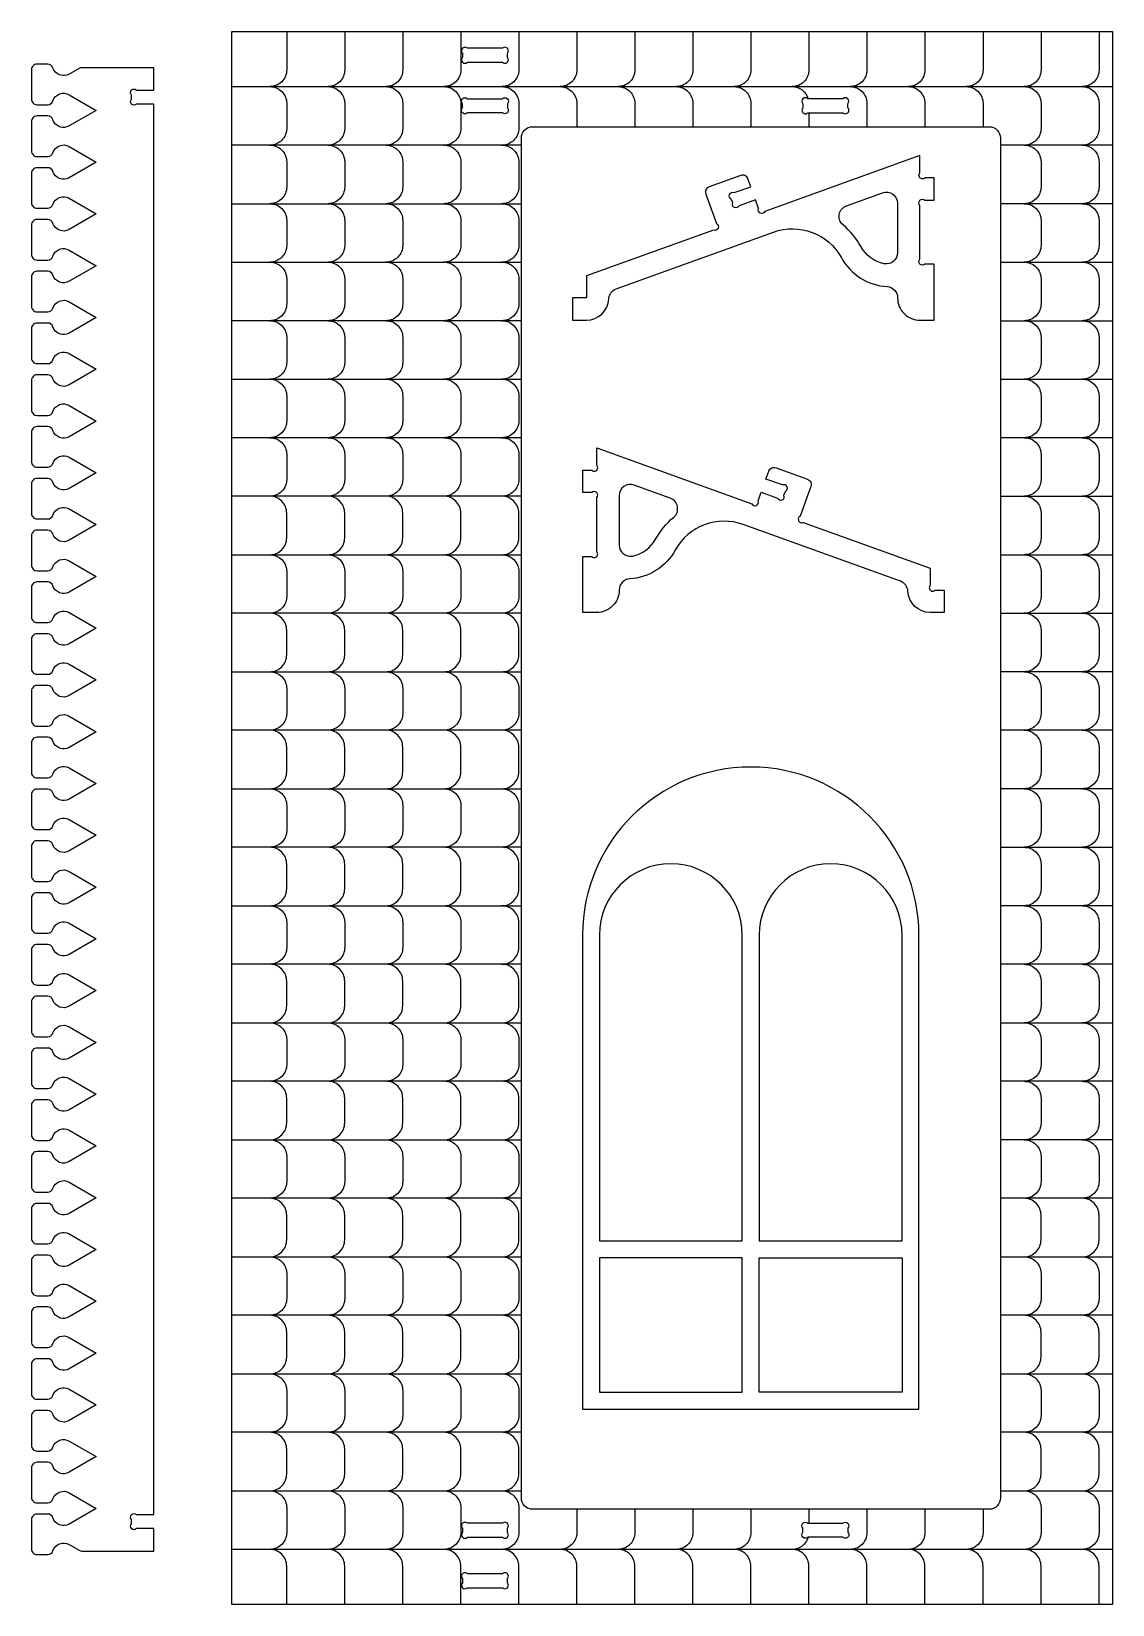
# Model space of a CAD drawing. Extents: x 3744.1 to 3839, y 1424.1 to 1485.3.
# Drawn here: x 3792.01 to 3811.29, y 1457.2 to 1485.26 of the extents above; entities that cross this region are included whole.
import ezdxf

# ---------------------------------------------------------------- set-up
doc = ezdxf.new("R2010")
doc.units = 0
doc.header["$MEASUREMENT"] = 0
doc.layers.add('LAYER1', color=18, linetype='CONTINUOUS')

msp = doc.modelspace()

# ---------------------------------------------------------------- linework, layer by layer
at = {"layer": 'LAYER1'}
for points in [[(3811.294, 1457.202), (3795.587, 1457.202), (3795.587, 1485.262), (3811.294, 1485.262)], [(3802.141, 1460.989), (3804.691, 1460.989), (3804.691, 1463.389), (3802.141, 1463.389)], [(3804.991, 1460.989), (3804.991, 1463.389), (3807.541, 1463.389), (3807.541, 1460.989)]]:
    msp.add_lwpolyline(points, close=True, dxfattribs=at)
for points in [[(3796.564, 1485.262), (3796.564, 1484.578, -0.414214), (3796.264, 1484.278)], [(3797.599, 1485.262), (3797.599, 1484.578, -0.414214), (3797.299, 1484.278)], [(3798.634, 1485.262), (3798.634, 1484.578, -0.414214), (3798.334, 1484.278)], [(3799.669, 1485.262), (3799.669, 1484.578, -0.414214), (3799.369, 1484.278)], [(3800.704, 1485.262), (3800.704, 1484.578, -0.414214), (3800.404, 1484.278)], [(3801.739, 1485.262), (3801.739, 1484.578, -0.414214), (3801.439, 1484.278)], [(3802.774, 1485.262), (3802.774, 1484.578, -0.414214), (3802.474, 1484.278)], [(3803.809, 1485.262), (3803.809, 1484.578, -0.414214), (3803.509, 1484.278)], [(3804.844, 1485.262), (3804.844, 1484.578, -0.414214), (3804.544, 1484.278)], [(3805.879, 1485.262), (3805.879, 1484.578, -0.414214), (3805.579, 1484.278)], [(3806.914, 1485.262), (3806.914, 1484.578, -0.414214), (3806.614, 1484.278)], [(3807.949, 1485.262), (3807.949, 1484.578, -0.414214), (3807.649, 1484.278)], [(3808.984, 1485.262), (3808.984, 1484.578, -0.414214), (3808.684, 1484.278)], [(3810.019, 1485.262), (3810.019, 1484.578, -0.414214), (3809.719, 1484.278)], [(3811.054, 1485.262), (3811.054, 1484.578, -0.414214), (3810.754, 1484.278)], [(3796.264, 1484.278, -0.414214), (3796.564, 1483.978), (3796.564, 1483.534, -0.414214), (3796.264, 1483.234)], [(3797.299, 1484.278, -0.414214), (3797.599, 1483.978), (3797.599, 1483.534, -0.414214), (3797.299, 1483.234)], [(3798.334, 1484.278, -0.414214), (3798.634, 1483.978), (3798.634, 1483.534, -0.414214), (3798.334, 1483.234)], [(3799.369, 1484.278, -0.414214), (3799.669, 1483.978), (3799.669, 1483.534, -0.414214), (3799.369, 1483.234)], [(3800.404, 1484.278, -0.414214), (3800.704, 1483.978), (3800.704, 1483.534, -0.414214), (3800.404, 1483.234)], [(3801.439, 1484.278, -0.414214), (3801.739, 1483.978), (3801.739, 1483.562)], [(3802.474, 1484.278, -0.414214), (3802.774, 1483.978), (3802.774, 1483.562)], [(3803.509, 1484.278, -0.414214), (3803.809, 1483.978), (3803.809, 1483.562)], [(3804.544, 1484.278, -0.414214), (3804.844, 1483.978), (3804.844, 1483.562)], [(3805.579, 1484.278, -0.332931), (3805.867, 1484.062)], [(3806.614, 1484.278, -0.414214), (3806.914, 1483.978), (3806.914, 1483.562)], [(3807.649, 1484.278, -0.414214), (3807.949, 1483.978), (3807.949, 1483.562)], [(3808.684, 1484.278, -0.414214), (3808.984, 1483.978), (3808.984, 1483.562)], [(3809.719, 1484.278, -0.414214), (3810.019, 1483.978), (3810.019, 1483.534, -0.414214), (3809.719, 1483.234)], [(3810.754, 1484.278, -0.414214), (3811.054, 1483.978), (3811.054, 1483.534, -0.414214), (3810.754, 1483.234)], [(3796.264, 1483.234, -0.414214), (3796.564, 1482.934), (3796.564, 1482.49, -0.414214), (3796.264, 1482.19)], [(3797.299, 1483.234, -0.414214), (3797.599, 1482.934), (3797.599, 1482.49, -0.414214), (3797.299, 1482.19)], [(3798.334, 1483.234, -0.414214), (3798.634, 1482.934), (3798.634, 1482.49, -0.414214), (3798.334, 1482.19)], [(3799.369, 1483.234, -0.414214), (3799.669, 1482.934), (3799.669, 1482.49, -0.414214), (3799.369, 1482.19)], [(3800.404, 1483.234, -0.414214), (3800.704, 1482.934), (3800.704, 1482.49, -0.414214), (3800.404, 1482.19)], [(3809.719, 1483.234, -0.414214), (3810.019, 1482.934), (3810.019, 1482.49, -0.414214), (3809.719, 1482.19)], [(3810.754, 1483.234, -0.414214), (3811.054, 1482.934), (3811.054, 1482.49, -0.414214), (3810.754, 1482.19)], [(3796.264, 1482.19, -0.414214), (3796.564, 1481.89), (3796.564, 1481.447, -0.414214), (3796.264, 1481.147)], [(3797.299, 1482.19, -0.414214), (3797.599, 1481.89), (3797.599, 1481.447, -0.414214), (3797.299, 1481.147)], [(3798.334, 1482.19, -0.414214), (3798.634, 1481.89), (3798.634, 1481.447, -0.414214), (3798.334, 1481.147)], [(3799.369, 1482.19, -0.414214), (3799.669, 1481.89), (3799.669, 1481.447, -0.414214), (3799.369, 1481.147)], [(3800.404, 1482.19, -0.414214), (3800.704, 1481.89), (3800.704, 1481.447, -0.414214), (3800.404, 1481.147)], [(3809.719, 1482.19, -0.414214), (3810.019, 1481.89), (3810.019, 1481.447, -0.414214), (3809.719, 1481.147)], [(3810.754, 1482.19, -0.414214), (3811.054, 1481.89), (3811.054, 1481.447, -0.414214), (3810.754, 1481.147)], [(3796.264, 1481.147, -0.414214), (3796.564, 1480.847), (3796.564, 1480.403, -0.414214), (3796.264, 1480.103)], [(3797.299, 1481.147, -0.414214), (3797.599, 1480.847), (3797.599, 1480.403, -0.414214), (3797.299, 1480.103)], [(3798.334, 1481.147, -0.414214), (3798.634, 1480.847), (3798.634, 1480.403, -0.414214), (3798.334, 1480.103)], [(3799.369, 1481.147, -0.414214), (3799.669, 1480.847), (3799.669, 1480.403, -0.414214), (3799.369, 1480.103)], [(3800.404, 1481.147, -0.414214), (3800.704, 1480.847), (3800.704, 1480.403, -0.414214), (3800.404, 1480.103)], [(3809.719, 1481.147, -0.414214), (3810.019, 1480.847), (3810.019, 1480.403, -0.414214), (3809.719, 1480.103)], [(3810.754, 1481.147, -0.414214), (3811.054, 1480.847), (3811.054, 1480.403, -0.414214), (3810.754, 1480.103)], [(3796.264, 1480.103, -0.414214), (3796.564, 1479.803), (3796.564, 1479.359, -0.414214), (3796.264, 1479.059)], [(3797.299, 1480.103, -0.414214), (3797.599, 1479.803), (3797.599, 1479.359, -0.414214), (3797.299, 1479.059)], [(3798.334, 1480.103, -0.414214), (3798.634, 1479.803), (3798.634, 1479.359, -0.414214), (3798.334, 1479.059)], [(3799.369, 1480.103, -0.414214), (3799.669, 1479.803), (3799.669, 1479.359, -0.414214), (3799.369, 1479.059)], [(3800.404, 1480.103, -0.414214), (3800.704, 1479.803), (3800.704, 1479.359, -0.414214), (3800.404, 1479.059)], [(3809.719, 1480.103, -0.414214), (3810.019, 1479.803), (3810.019, 1479.359, -0.414214), (3809.719, 1479.059)], [(3810.754, 1480.103, -0.414214), (3811.054, 1479.803), (3811.054, 1479.359, -0.414214), (3810.754, 1479.059)], [(3796.264, 1479.059, -0.414214), (3796.564, 1478.759), (3796.564, 1478.316, -0.414214), (3796.264, 1478.016)], [(3797.299, 1479.059, -0.414214), (3797.599, 1478.759), (3797.599, 1478.316, -0.414214), (3797.299, 1478.016)], [(3798.334, 1479.059, -0.414214), (3798.634, 1478.759), (3798.634, 1478.316, -0.414214), (3798.334, 1478.016)], [(3799.369, 1479.059, -0.414214), (3799.669, 1478.759), (3799.669, 1478.316, -0.414214), (3799.369, 1478.016)], [(3800.404, 1479.059, -0.414214), (3800.704, 1478.759), (3800.704, 1478.316, -0.414214), (3800.404, 1478.016)], [(3809.719, 1479.059, -0.414214), (3810.019, 1478.759), (3810.019, 1478.316, -0.414214), (3809.719, 1478.016)], [(3810.754, 1479.059, -0.414214), (3811.054, 1478.759), (3811.054, 1478.316, -0.414214), (3810.754, 1478.016)], [(3796.264, 1478.016, -0.414214), (3796.564, 1477.716), (3796.564, 1477.272, -0.414214), (3796.264, 1476.972)], [(3797.299, 1478.016, -0.414214), (3797.599, 1477.716), (3797.599, 1477.272, -0.414214), (3797.299, 1476.972)], [(3798.334, 1478.016, -0.414214), (3798.634, 1477.716), (3798.634, 1477.272, -0.414214), (3798.334, 1476.972)], [(3799.369, 1478.016, -0.414214), (3799.669, 1477.716), (3799.669, 1477.272, -0.414214), (3799.369, 1476.972)], [(3800.404, 1478.016, -0.414214), (3800.704, 1477.716), (3800.704, 1477.272, -0.414214), (3800.404, 1476.972)], [(3809.719, 1478.016, -0.414214), (3810.019, 1477.716), (3810.019, 1477.272, -0.414214), (3809.719, 1476.972)], [(3810.754, 1478.016, -0.414214), (3811.054, 1477.716), (3811.054, 1477.272, -0.414214), (3810.754, 1476.972)], [(3796.264, 1475.928, 0.414214), (3796.564, 1476.228), (3796.564, 1476.672, 0.414214), (3796.264, 1476.972)], [(3797.299, 1475.928, 0.414214), (3797.599, 1476.228), (3797.599, 1476.672, 0.414214), (3797.299, 1476.972)], [(3798.334, 1475.928, 0.414214), (3798.634, 1476.228), (3798.634, 1476.672, 0.414214), (3798.334, 1476.972)], [(3799.369, 1475.928, 0.414214), (3799.669, 1476.228), (3799.669, 1476.672, 0.414214), (3799.369, 1476.972)], [(3800.404, 1475.928, 0.414214), (3800.704, 1476.228), (3800.704, 1476.672, 0.414214), (3800.404, 1476.972)], [(3809.719, 1476.972, -0.414214), (3810.019, 1476.672), (3810.019, 1476.228, -0.414214), (3809.719, 1475.928)], [(3810.754, 1476.972, -0.414214), (3811.054, 1476.672), (3811.054, 1476.228, -0.414214), (3810.754, 1475.928)], [(3796.264, 1475.928, -0.414214), (3796.564, 1475.628), (3796.564, 1475.185, -0.414214), (3796.264, 1474.885)], [(3797.299, 1475.928, -0.414214), (3797.599, 1475.628), (3797.599, 1475.185, -0.414214), (3797.299, 1474.885)], [(3798.334, 1475.928, -0.414214), (3798.634, 1475.628), (3798.634, 1475.185, -0.414214), (3798.334, 1474.885)], [(3799.369, 1475.928, -0.414214), (3799.669, 1475.628), (3799.669, 1475.185, -0.414214), (3799.369, 1474.885)], [(3800.404, 1475.928, -0.414214), (3800.704, 1475.628), (3800.704, 1475.185, -0.414214), (3800.404, 1474.885)], [(3809.719, 1475.928, -0.414214), (3810.019, 1475.628), (3810.019, 1475.185, -0.414214), (3809.719, 1474.885)], [(3810.754, 1475.928, -0.414214), (3811.054, 1475.628), (3811.054, 1475.185, -0.414214), (3810.754, 1474.885)], [(3796.264, 1473.841, 0.414214), (3796.564, 1474.141), (3796.564, 1474.585, 0.414214), (3796.264, 1474.885)], [(3797.299, 1473.841, 0.414214), (3797.599, 1474.141), (3797.599, 1474.585, 0.414214), (3797.299, 1474.885)], [(3798.334, 1473.841, 0.414214), (3798.634, 1474.141), (3798.634, 1474.585, 0.414214), (3798.334, 1474.885)], [(3799.369, 1473.841, 0.414214), (3799.669, 1474.141), (3799.669, 1474.585, 0.414214), (3799.369, 1474.885)], [(3800.404, 1473.841, 0.414214), (3800.704, 1474.141), (3800.704, 1474.585, 0.414214), (3800.404, 1474.885)], [(3809.719, 1474.885, -0.414214), (3810.019, 1474.585), (3810.019, 1474.141, -0.414214), (3809.719, 1473.841)], [(3810.754, 1474.885, -0.414214), (3811.054, 1474.585), (3811.054, 1474.141, -0.414214), (3810.754, 1473.841)], [(3796.264, 1473.841, -0.414214), (3796.564, 1473.541), (3796.564, 1473.098, -0.414214), (3796.264, 1472.798)], [(3797.299, 1473.841, -0.414214), (3797.599, 1473.541), (3797.599, 1473.098, -0.414214), (3797.299, 1472.798)], [(3798.334, 1473.841, -0.414214), (3798.634, 1473.541), (3798.634, 1473.098, -0.414214), (3798.334, 1472.798)], [(3799.369, 1473.841, -0.414214), (3799.669, 1473.541), (3799.669, 1473.098, -0.414214), (3799.369, 1472.798)], [(3800.404, 1473.841, -0.414214), (3800.704, 1473.541), (3800.704, 1473.098, -0.414214), (3800.404, 1472.798)], [(3809.719, 1473.841, -0.414214), (3810.019, 1473.541), (3810.019, 1473.098, -0.414214), (3809.719, 1472.798)], [(3810.754, 1473.841, -0.414214), (3811.054, 1473.541), (3811.054, 1473.098, -0.414214), (3810.754, 1472.798)], [(3796.264, 1471.754, 0.414214), (3796.564, 1472.054), (3796.564, 1472.498, 0.414214), (3796.264, 1472.798)], [(3797.299, 1471.754, 0.414214), (3797.599, 1472.054), (3797.599, 1472.498, 0.414214), (3797.299, 1472.798)], [(3798.334, 1471.754, 0.414214), (3798.634, 1472.054), (3798.634, 1472.498, 0.414214), (3798.334, 1472.798)], [(3799.369, 1471.754, 0.414214), (3799.669, 1472.054), (3799.669, 1472.498, 0.414214), (3799.369, 1472.798)], [(3800.404, 1471.754, 0.414214), (3800.704, 1472.054), (3800.704, 1472.498, 0.414214), (3800.404, 1472.798)], [(3809.719, 1472.798, -0.414214), (3810.019, 1472.498), (3810.019, 1472.054, -0.414214), (3809.719, 1471.754)], [(3810.754, 1472.798, -0.414214), (3811.054, 1472.498), (3811.054, 1472.054, -0.414214), (3810.754, 1471.754)], [(3796.264, 1471.754, -0.414214), (3796.564, 1471.454), (3796.564, 1471.01, -0.414214), (3796.264, 1470.71)], [(3797.299, 1471.754, -0.414214), (3797.599, 1471.454), (3797.599, 1471.01, -0.414214), (3797.299, 1470.71)], [(3798.334, 1471.754, -0.414214), (3798.634, 1471.454), (3798.634, 1471.01, -0.414214), (3798.334, 1470.71)], [(3799.369, 1471.754, -0.414214), (3799.669, 1471.454), (3799.669, 1471.01, -0.414214), (3799.369, 1470.71)], [(3800.404, 1471.754, -0.414214), (3800.704, 1471.454), (3800.704, 1471.01, -0.414214), (3800.404, 1470.71)], [(3809.719, 1471.754, -0.414214), (3810.019, 1471.454), (3810.019, 1471.01, -0.414214), (3809.719, 1470.71)], [(3810.754, 1471.754, -0.414214), (3811.054, 1471.454), (3811.054, 1471.01, -0.414214), (3810.754, 1470.71)], [(3796.264, 1469.667, 0.414214), (3796.564, 1469.967), (3796.564, 1470.41, 0.414214), (3796.264, 1470.71)], [(3797.299, 1469.667, 0.414214), (3797.599, 1469.967), (3797.599, 1470.41, 0.414214), (3797.299, 1470.71)], [(3798.334, 1469.667, 0.414214), (3798.634, 1469.967), (3798.634, 1470.41, 0.414214), (3798.334, 1470.71)], [(3799.369, 1469.667, 0.414214), (3799.669, 1469.967), (3799.669, 1470.41, 0.414214), (3799.369, 1470.71)], [(3800.404, 1469.667, 0.414214), (3800.704, 1469.967), (3800.704, 1470.41, 0.414214), (3800.404, 1470.71)], [(3809.719, 1470.71, -0.414214), (3810.019, 1470.41), (3810.019, 1469.967, -0.414214), (3809.719, 1469.667)], [(3810.754, 1470.71, -0.414214), (3811.054, 1470.41), (3811.054, 1469.967, -0.414214), (3810.754, 1469.667)], [(3796.264, 1469.667, -0.414214), (3796.564, 1469.367), (3796.564, 1468.923, -0.414214), (3796.264, 1468.623)], [(3797.299, 1469.667, -0.414214), (3797.599, 1469.367), (3797.599, 1468.923, -0.414214), (3797.299, 1468.623)], [(3798.334, 1469.667, -0.414214), (3798.634, 1469.367), (3798.634, 1468.923, -0.414214), (3798.334, 1468.623)], [(3799.369, 1469.667, -0.414214), (3799.669, 1469.367), (3799.669, 1468.923, -0.414214), (3799.369, 1468.623)], [(3800.404, 1468.623, 0.414214), (3800.704, 1468.923), (3800.704, 1469.367, 0.414214), (3800.404, 1469.667)], [(3809.719, 1469.667, -0.414214), (3810.019, 1469.367), (3810.019, 1468.923, -0.414214), (3809.719, 1468.623)], [(3810.754, 1469.667, -0.414214), (3811.054, 1469.367), (3811.054, 1468.923, -0.414214), (3810.754, 1468.623)], [(3796.264, 1467.579, 0.414214), (3796.564, 1467.879), (3796.564, 1468.323, 0.414214), (3796.264, 1468.623)], [(3797.299, 1467.579, 0.414214), (3797.599, 1467.879), (3797.599, 1468.323, 0.414214), (3797.299, 1468.623)], [(3798.334, 1467.579, 0.414214), (3798.634, 1467.879), (3798.634, 1468.323, 0.414214), (3798.334, 1468.623)], [(3799.369, 1467.579, 0.414214), (3799.669, 1467.879), (3799.669, 1468.323, 0.414214), (3799.369, 1468.623)], [(3800.404, 1467.579, 0.414214), (3800.704, 1467.879), (3800.704, 1468.323, 0.414214), (3800.404, 1468.623)], [(3809.719, 1468.623, -0.414214), (3810.019, 1468.323), (3810.019, 1467.879, -0.414214), (3809.719, 1467.579)], [(3810.754, 1468.623, -0.414214), (3811.054, 1468.323), (3811.054, 1467.879, -0.414214), (3810.754, 1467.579)], [(3796.264, 1467.579, -0.414214), (3796.564, 1467.279), (3796.564, 1466.836, -0.414214), (3796.264, 1466.536)], [(3797.299, 1467.579, -0.414214), (3797.599, 1467.279), (3797.599, 1466.836, -0.414214), (3797.299, 1466.536)], [(3798.334, 1467.579, -0.414214), (3798.634, 1467.279), (3798.634, 1466.836, -0.414214), (3798.334, 1466.536)], [(3799.369, 1467.579, -0.414214), (3799.669, 1467.279), (3799.669, 1466.836, -0.414214), (3799.369, 1466.536)], [(3800.404, 1467.579, -0.414214), (3800.704, 1467.279), (3800.704, 1466.836, -0.414214), (3800.404, 1466.536)], [(3809.719, 1467.579, -0.414214), (3810.019, 1467.279), (3810.019, 1466.836, -0.414214), (3809.719, 1466.536)], [(3810.754, 1467.579, -0.414214), (3811.054, 1467.279), (3811.054, 1466.836, -0.414214), (3810.754, 1466.536)], [(3796.264, 1465.492, 0.414214), (3796.564, 1465.792), (3796.564, 1466.236, 0.414214), (3796.264, 1466.536)], [(3797.299, 1465.492, 0.414214), (3797.599, 1465.792), (3797.599, 1466.236, 0.414214), (3797.299, 1466.536)], [(3798.334, 1465.492, 0.414214), (3798.634, 1465.792), (3798.634, 1466.236, 0.414214), (3798.334, 1466.536)], [(3799.369, 1465.492, 0.414214), (3799.669, 1465.792), (3799.669, 1466.236, 0.414214), (3799.369, 1466.536)], [(3800.404, 1465.492, 0.414214), (3800.704, 1465.792), (3800.704, 1466.236, 0.414214), (3800.404, 1466.536)], [(3809.719, 1466.536, -0.414214), (3810.019, 1466.236), (3810.019, 1465.792, -0.414214), (3809.719, 1465.492)], [(3810.754, 1466.536, -0.414214), (3811.054, 1466.236), (3811.054, 1465.792, -0.414214), (3810.754, 1465.492)], [(3796.264, 1465.492, -0.414214), (3796.564, 1465.192), (3796.564, 1464.748, -0.414214), (3796.264, 1464.448)], [(3797.299, 1465.492, -0.414214), (3797.599, 1465.192), (3797.599, 1464.748, -0.414214), (3797.299, 1464.448)], [(3798.334, 1465.492, -0.414214), (3798.634, 1465.192), (3798.634, 1464.748, -0.414214), (3798.334, 1464.448)], [(3799.369, 1465.492, -0.414214), (3799.669, 1465.192), (3799.669, 1464.748, -0.414214), (3799.369, 1464.448)], [(3800.404, 1465.492, -0.414214), (3800.704, 1465.192), (3800.704, 1464.748, -0.414214), (3800.404, 1464.448)], [(3809.719, 1465.492, -0.414214), (3810.019, 1465.192), (3810.019, 1464.748, -0.414214), (3809.719, 1464.448)], [(3810.754, 1465.492, -0.414214), (3811.054, 1465.192), (3811.054, 1464.748, -0.414214), (3810.754, 1464.448)], [(3796.264, 1463.405, 0.414214), (3796.564, 1463.705), (3796.564, 1464.148, 0.414214), (3796.264, 1464.448)], [(3797.299, 1463.405, 0.414214), (3797.599, 1463.705), (3797.599, 1464.148, 0.414214), (3797.299, 1464.448)], [(3798.334, 1463.405, 0.414214), (3798.634, 1463.705), (3798.634, 1464.148, 0.414214), (3798.334, 1464.448)], [(3799.369, 1463.405, 0.414214), (3799.669, 1463.705), (3799.669, 1464.148, 0.414214), (3799.369, 1464.448)], [(3800.404, 1463.405, 0.414214), (3800.704, 1463.705), (3800.704, 1464.148, 0.414214), (3800.404, 1464.448)], [(3809.719, 1463.405, 0.414214), (3810.019, 1463.705), (3810.019, 1464.148, 0.414214), (3809.719, 1464.448)], [(3810.754, 1463.405, 0.414214), (3811.054, 1463.705), (3811.054, 1464.148, 0.414214), (3810.754, 1464.448)], [(3796.264, 1463.405, -0.414214), (3796.564, 1463.105), (3796.564, 1462.661, -0.414214), (3796.264, 1462.361)], [(3797.299, 1463.405, -0.414214), (3797.599, 1463.105), (3797.599, 1462.661, -0.414214), (3797.299, 1462.361)], [(3798.334, 1463.405, -0.414214), (3798.634, 1463.105), (3798.634, 1462.661, -0.414214), (3798.334, 1462.361)], [(3799.369, 1463.405, -0.414214), (3799.669, 1463.105), (3799.669, 1462.661, -0.414214), (3799.369, 1462.361)], [(3800.404, 1463.405, -0.414214), (3800.704, 1463.105), (3800.704, 1462.661, -0.414214), (3800.404, 1462.361)], [(3809.719, 1463.405, -0.414214), (3810.019, 1463.105), (3810.019, 1462.661, -0.414214), (3809.719, 1462.361)], [(3810.754, 1463.405, -0.414214), (3811.054, 1463.105), (3811.054, 1462.661, -0.414214), (3810.754, 1462.361)], [(3796.264, 1461.317, 0.414214), (3796.564, 1461.617), (3796.564, 1462.061, 0.414214), (3796.264, 1462.361)], [(3797.299, 1461.317, 0.414214), (3797.599, 1461.617), (3797.599, 1462.061, 0.414214), (3797.299, 1462.361)], [(3798.334, 1461.317, 0.414214), (3798.634, 1461.617), (3798.634, 1462.061, 0.414214), (3798.334, 1462.361)], [(3799.369, 1461.317, 0.414214), (3799.669, 1461.617), (3799.669, 1462.061, 0.414214), (3799.369, 1462.361)], [(3800.404, 1461.317, 0.414214), (3800.704, 1461.617), (3800.704, 1462.061, 0.414214), (3800.404, 1462.361)], [(3809.719, 1461.317, 0.414214), (3810.019, 1461.617), (3810.019, 1462.061, 0.414214), (3809.719, 1462.361)], [(3810.754, 1461.317, 0.414214), (3811.054, 1461.617), (3811.054, 1462.061, 0.414214), (3810.754, 1462.361)], [(3796.264, 1461.317, -0.414214), (3796.564, 1461.017), (3796.564, 1460.574, -0.414214), (3796.264, 1460.274)], [(3797.299, 1461.317, -0.414214), (3797.599, 1461.017), (3797.599, 1460.574, -0.414214), (3797.299, 1460.274)], [(3798.334, 1461.317, -0.414214), (3798.634, 1461.017), (3798.634, 1460.574, -0.414214), (3798.334, 1460.274)], [(3799.369, 1461.317, -0.414214), (3799.669, 1461.017), (3799.669, 1460.574, -0.414214), (3799.369, 1460.274)], [(3800.404, 1461.317, -0.414214), (3800.704, 1461.017), (3800.704, 1460.574, -0.414214), (3800.404, 1460.274)], [(3809.719, 1461.317, -0.414214), (3810.019, 1461.017), (3810.019, 1460.574, -0.414214), (3809.719, 1460.274)], [(3810.754, 1461.317, -0.414214), (3811.054, 1461.017), (3811.054, 1460.574, -0.414214), (3810.754, 1460.274)], [(3796.264, 1459.23, 0.414214), (3796.564, 1459.53), (3796.564, 1459.974, 0.414214), (3796.264, 1460.274)], [(3797.299, 1459.23, 0.414214), (3797.599, 1459.53), (3797.599, 1459.974, 0.414214), (3797.299, 1460.274)], [(3798.334, 1459.23, 0.414214), (3798.634, 1459.53), (3798.634, 1459.974, 0.414214), (3798.334, 1460.274)], [(3799.369, 1459.23, 0.414214), (3799.669, 1459.53), (3799.669, 1459.974, 0.414214), (3799.369, 1460.274)], [(3800.404, 1459.23, 0.414214), (3800.704, 1459.53), (3800.704, 1459.974, 0.414214), (3800.404, 1460.274)], [(3809.719, 1459.23, 0.414214), (3810.019, 1459.53), (3810.019, 1459.974, 0.414214), (3809.719, 1460.274)], [(3810.754, 1459.23, 0.414214), (3811.054, 1459.53), (3811.054, 1459.974, 0.414214), (3810.754, 1460.274)], [(3796.264, 1459.23, -0.414214), (3796.564, 1458.93), (3796.564, 1458.486, -0.414214), (3796.264, 1458.186)], [(3797.299, 1459.23, -0.414214), (3797.599, 1458.93), (3797.599, 1458.486, -0.414214), (3797.299, 1458.186)], [(3798.334, 1459.23, -0.414214), (3798.634, 1458.93), (3798.634, 1458.486, -0.414214), (3798.334, 1458.186)], [(3799.369, 1459.23, -0.414214), (3799.669, 1458.93), (3799.669, 1458.486, -0.414214), (3799.369, 1458.186)], [(3800.404, 1459.23, -0.414214), (3800.704, 1458.93), (3800.704, 1458.486, -0.414214), (3800.404, 1458.186)], [(3809.719, 1459.23, -0.414214), (3810.019, 1458.93), (3810.019, 1458.486, -0.414214), (3809.719, 1458.186)], [(3810.754, 1459.23, -0.414214), (3811.054, 1458.93), (3811.054, 1458.486, -0.414214), (3810.754, 1458.186)], [(3801.739, 1458.902), (3801.739, 1458.486, -0.414214), (3801.439, 1458.186)], [(3802.774, 1458.902), (3802.774, 1458.486, -0.414214), (3802.474, 1458.186)], [(3803.809, 1458.902), (3803.809, 1458.486, -0.414214), (3803.509, 1458.186)], [(3804.844, 1458.902), (3804.844, 1458.486, -0.414214), (3804.544, 1458.186)], [(3806.914, 1458.902), (3806.914, 1458.486, -0.414214), (3806.614, 1458.186)], [(3807.949, 1458.902), (3807.949, 1458.486, -0.414214), (3807.649, 1458.186)], [(3808.984, 1458.902), (3808.984, 1458.486, -0.414214), (3808.684, 1458.186)], [(3805.867, 1458.402, -0.332931), (3805.579, 1458.186)], [(3796.564, 1457.202), (3796.564, 1457.886, 0.414214), (3796.264, 1458.186)], [(3797.599, 1457.202), (3797.599, 1457.886, 0.414214), (3797.299, 1458.186)], [(3798.634, 1457.202), (3798.634, 1457.886, 0.414214), (3798.334, 1458.186)], [(3799.669, 1457.202), (3799.669, 1457.886, 0.414214), (3799.369, 1458.186)], [(3800.704, 1457.202), (3800.704, 1457.886, 0.414214), (3800.404, 1458.186)], [(3801.739, 1457.202), (3801.739, 1457.886, 0.414214), (3801.439, 1458.186)], [(3802.774, 1457.202), (3802.774, 1457.886, 0.414214), (3802.474, 1458.186)], [(3803.809, 1457.202), (3803.809, 1457.886, 0.414214), (3803.509, 1458.186)], [(3804.844, 1457.202), (3804.844, 1457.886, 0.414214), (3804.544, 1458.186)], [(3805.879, 1457.202), (3805.879, 1457.886, 0.414214), (3805.579, 1458.186)], [(3806.914, 1457.202), (3806.914, 1457.886, 0.414214), (3806.614, 1458.186)], [(3807.949, 1457.202), (3807.949, 1457.886, 0.414214), (3807.649, 1458.186)], [(3808.984, 1457.202), (3808.984, 1457.886, 0.414214), (3808.684, 1458.186)], [(3810.019, 1457.202), (3810.019, 1457.886, 0.414214), (3809.719, 1458.186)], [(3811.054, 1457.202), (3811.054, 1457.886, 0.414214), (3810.754, 1458.186)]]:
    msp.add_lwpolyline(points, format="xyb", dxfattribs=at)
for points in [[(3799.7, 1484.873), (3799.7, 1484.801, 1), (3799.789, 1484.712), (3800.412, 1484.712, 1), (3800.5, 1484.801), (3800.5, 1484.873, 1), (3800.412, 1484.962), (3799.789, 1484.962, 1)], [(3792.685, 1484.5, -0.475677), (3792.395, 1484.61, 0.32375), (3792.3, 1484.679), (3792.112, 1484.679, 0.414214), (3792.012, 1484.579), (3792.012, 1484.055, 0.414214), (3792.112, 1483.955), (3792.3, 1483.955, 0.32375), (3792.395, 1484.024, -0.475677), (3792.685, 1484.134), (3793.168, 1483.855), (3792.685, 1483.576, -0.475677), (3792.395, 1483.687, 0.32375), (3792.3, 1483.755), (3792.112, 1483.755, 0.414214), (3792.012, 1483.655), (3792.012, 1483.132, 0.414214), (3792.112, 1483.032), (3792.3, 1483.032, 0.32375), (3792.395, 1483.1, -0.475677), (3792.685, 1483.211), (3793.168, 1482.932), (3792.685, 1482.652, -0.475677), (3792.395, 1482.763, 0.32375), (3792.3, 1482.832), (3792.112, 1482.832, 0.414214), (3792.012, 1482.732), (3792.012, 1482.208, 0.414214), (3792.112, 1482.108), (3792.3, 1482.108, 0.32375), (3792.395, 1482.177, -0.475677), (3792.685, 1482.287), (3793.168, 1482.008), (3792.685, 1481.729, -0.475677), (3792.395, 1481.839, 0.32375), (3792.3, 1481.908), (3792.112, 1481.908, 0.414214), (3792.012, 1481.808), (3792.012, 1481.284, 0.414214), (3792.112, 1481.184), (3792.3, 1481.184, 0.32375), (3792.395, 1481.253, -0.475677), (3792.685, 1481.363), (3793.168, 1481.084), (3792.685, 1480.805, -0.475677), (3792.395, 1480.916, 0.32375), (3792.3, 1480.984), (3792.112, 1480.984, 0.414214), (3792.012, 1480.884), (3792.012, 1480.361, 0.414214), (3792.112, 1480.261), (3792.3, 1480.261, 0.32375), (3792.395, 1480.329, -0.475677), (3792.685, 1480.44), (3793.168, 1480.161), (3792.685, 1479.881, -0.475677), (3792.395, 1479.992, 0.32375), (3792.3, 1480.061), (3792.112, 1480.061, 0.414214), (3792.012, 1479.961), (3792.012, 1479.437, 0.414214), (3792.112, 1479.337), (3792.3, 1479.337, 0.32375), (3792.395, 1479.406, -0.475677), (3792.685, 1479.516), (3793.168, 1479.237), (3792.685, 1478.958, -0.475677), (3792.395, 1479.068, 0.32375), (3792.3, 1479.137), (3792.112, 1479.137, 0.414214), (3792.012, 1479.037), (3792.012, 1478.513, 0.414214), (3792.112, 1478.413), (3792.3, 1478.413, 0.32375), (3792.395, 1478.482, -0.475677), (3792.685, 1478.592), (3793.168, 1478.313), (3792.685, 1478.034, -0.475677), (3792.395, 1478.145, 0.32375), (3792.3, 1478.213), (3792.112, 1478.213, 0.414214), (3792.012, 1478.113), (3792.012, 1477.59, 0.414214), (3792.112, 1477.49), (3792.3, 1477.49, 0.32375), (3792.395, 1477.558, -0.475677), (3792.685, 1477.669), (3793.168, 1477.39), (3792.685, 1477.11, -0.475677), (3792.395, 1477.221, 0.32375), (3792.3, 1477.29), (3792.112, 1477.29, 0.414214), (3792.012, 1477.19), (3792.012, 1476.666, 0.414214), (3792.112, 1476.566), (3792.3, 1476.566, 0.32375), (3792.395, 1476.635, -0.475677), (3792.685, 1476.745), (3793.168, 1476.466), (3792.685, 1476.187, -0.475677), (3792.395, 1476.297, 0.32375), (3792.3, 1476.366), (3792.112, 1476.366, 0.414214), (3792.012, 1476.266), (3792.012, 1475.742, 0.414214), (3792.112, 1475.642), (3792.3, 1475.642, 0.32375), (3792.395, 1475.711, -0.475677), (3792.685, 1475.821), (3793.168, 1475.542), (3792.685, 1475.263, -0.475677), (3792.395, 1475.374, 0.32375), (3792.3, 1475.442), (3792.112, 1475.442, 0.414214), (3792.012, 1475.342), (3792.012, 1474.819, 0.414214), (3792.112, 1474.719), (3792.3, 1474.719, 0.32375), (3792.395, 1474.787, -0.475677), (3792.685, 1474.898), (3793.168, 1474.619), (3792.685, 1474.339, -0.475677), (3792.395, 1474.45, 0.32375), (3792.3, 1474.519), (3792.112, 1474.519, 0.414214), (3792.012, 1474.419), (3792.012, 1473.895, 0.414214), (3792.112, 1473.795), (3792.3, 1473.795, 0.32375), (3792.395, 1473.864, -0.475677), (3792.685, 1473.974), (3793.168, 1473.695), (3792.685, 1473.416, -0.475677), (3792.395, 1473.526, 0.32375), (3792.3, 1473.595), (3792.112, 1473.595, 0.414214), (3792.012, 1473.495), (3792.012, 1472.971, 0.414214), (3792.112, 1472.871), (3792.3, 1472.871, 0.32375), (3792.395, 1472.94, -0.475677), (3792.685, 1473.05), (3793.168, 1472.771), (3792.685, 1472.492, -0.475677), (3792.395, 1472.603, 0.32375), (3792.3, 1472.671), (3792.112, 1472.671, 0.414214), (3792.012, 1472.571), (3792.012, 1472.048, 0.414214), (3792.112, 1471.948), (3792.3, 1471.948, 0.32375), (3792.395, 1472.016, -0.475677), (3792.685, 1472.127), (3793.168, 1471.848), (3792.685, 1471.568, -0.475677), (3792.395, 1471.679, 0.32375), (3792.3, 1471.748), (3792.112, 1471.748, 0.414214), (3792.012, 1471.648), (3792.012, 1471.124, 0.414214), (3792.112, 1471.024), (3792.3, 1471.024, 0.32375), (3792.395, 1471.093, -0.475677), (3792.685, 1471.203), (3793.168, 1470.924), (3792.685, 1470.645, -0.475677), (3792.395, 1470.755, 0.32375), (3792.3, 1470.824), (3792.112, 1470.824, 0.414214), (3792.012, 1470.724), (3792.012, 1470.2, 0.414214), (3792.112, 1470.1), (3792.3, 1470.1, 0.32375), (3792.395, 1470.169, -0.475677), (3792.685, 1470.279), (3793.168, 1470), (3792.685, 1469.721, -0.475677), (3792.395, 1469.832, 0.32375), (3792.3, 1469.9), (3792.112, 1469.9, 0.414214), (3792.012, 1469.8), (3792.012, 1469.277, 0.414214), (3792.112, 1469.177), (3792.3, 1469.177, 0.32375), (3792.395, 1469.245, -0.475677), (3792.685, 1469.356), (3793.168, 1469.077), (3792.685, 1468.797, -0.475677), (3792.395, 1468.908, 0.32375), (3792.3, 1468.977), (3792.112, 1468.977, 0.414214), (3792.012, 1468.877), (3792.012, 1468.353, 0.414214), (3792.112, 1468.253), (3792.3, 1468.253, 0.32375), (3792.395, 1468.322, -0.475677), (3792.685, 1468.432), (3793.168, 1468.153), (3792.685, 1467.874, -0.475677), (3792.395, 1467.984, 0.32375), (3792.3, 1468.053), (3792.112, 1468.053, 0.414214), (3792.012, 1467.953), (3792.012, 1467.429, 0.414214), (3792.112, 1467.329), (3792.3, 1467.329, 0.32375), (3792.395, 1467.398, -0.475677), (3792.685, 1467.508), (3793.168, 1467.229), (3792.685, 1466.95, -0.475677), (3792.395, 1467.061, 0.32375), (3792.3, 1467.129), (3792.112, 1467.129, 0.414214), (3792.012, 1467.029), (3792.012, 1466.506, 0.414214), (3792.112, 1466.406), (3792.3, 1466.406, 0.32375), (3792.395, 1466.474, -0.475677), (3792.685, 1466.585), (3793.168, 1466.306), (3792.685, 1466.026, -0.475677), (3792.395, 1466.137, 0.32375), (3792.3, 1466.206), (3792.112, 1466.206, 0.414214), (3792.012, 1466.106), (3792.012, 1465.582, 0.414214), (3792.112, 1465.482), (3792.3, 1465.482, 0.32375), (3792.395, 1465.551, -0.475677), (3792.685, 1465.661), (3793.168, 1465.382), (3792.685, 1465.103, -0.475677), (3792.395, 1465.213, 0.32375), (3792.3, 1465.282), (3792.112, 1465.282, 0.414214), (3792.012, 1465.182), (3792.012, 1464.658, 0.414214), (3792.112, 1464.558), (3792.3, 1464.558, 0.32375), (3792.395, 1464.627, -0.475677), (3792.685, 1464.737), (3793.168, 1464.458), (3792.685, 1464.179, -0.475677), (3792.395, 1464.29, 0.32375), (3792.3, 1464.358), (3792.112, 1464.358, 0.414214), (3792.012, 1464.258), (3792.012, 1463.735, 0.414214), (3792.112, 1463.635), (3792.3, 1463.635, 0.32375), (3792.395, 1463.703, -0.475677), (3792.685, 1463.814), (3793.168, 1463.535), (3792.685, 1463.255, -0.475677), (3792.395, 1463.366, 0.32375), (3792.3, 1463.435), (3792.112, 1463.435, 0.414214), (3792.012, 1463.335), (3792.012, 1462.811, 0.414214), (3792.112, 1462.711), (3792.3, 1462.711, 0.32375), (3792.395, 1462.78, -0.475677), (3792.685, 1462.89), (3793.168, 1462.611), (3792.685, 1462.332, -0.475677), (3792.395, 1462.442, 0.32375), (3792.3, 1462.511), (3792.112, 1462.511, 0.414214), (3792.012, 1462.411), (3792.012, 1461.887, 0.414214), (3792.112, 1461.787), (3792.3, 1461.787, 0.32375), (3792.395, 1461.856, -0.475677), (3792.685, 1461.967), (3793.168, 1461.687), (3792.685, 1461.408, -0.475677), (3792.395, 1461.519, 0.32375), (3792.3, 1461.587), (3792.112, 1461.587, 0.414214), (3792.012, 1461.487), (3792.012, 1460.964, 0.414214), (3792.112, 1460.864), (3792.3, 1460.864, 0.32375), (3792.395, 1460.932, -0.475677), (3792.685, 1461.043), (3793.168, 1460.764), (3792.685, 1460.484, -0.475677), (3792.395, 1460.595, 0.32375), (3792.3, 1460.664), (3792.112, 1460.664, 0.414214), (3792.012, 1460.564), (3792.012, 1460.04, 0.414214), (3792.112, 1459.94), (3792.3, 1459.94, 0.32375), (3792.395, 1460.009, -0.475677), (3792.685, 1460.119), (3793.168, 1459.84), (3792.685, 1459.561, -0.475677), (3792.395, 1459.671, 0.32375), (3792.3, 1459.74), (3792.112, 1459.74, 0.414214), (3792.012, 1459.64), (3792.012, 1459.116, 0.414214), (3792.112, 1459.016), (3792.3, 1459.016, 0.32375), (3792.395, 1459.085, -0.475677), (3792.685, 1459.196), (3793.168, 1458.916), (3792.685, 1458.637, -0.475677), (3792.395, 1458.748, 0.32375), (3792.3, 1458.816), (3792.112, 1458.816, 0.414214), (3792.012, 1458.716), (3792.012, 1458.193, 0.414214), (3792.112, 1458.093), (3792.3, 1458.093, 0.32375), (3792.395, 1458.161, -0.475677), (3792.685, 1458.272), (3792.863, 1458.169, 0.131652), (3792.913, 1458.156), (3794.196, 1458.156), (3794.196, 1458.556), (3793.885, 1458.556, -1), (3793.796, 1458.644), (3793.796, 1458.717, -1), (3793.885, 1458.806), (3794.196, 1458.806), (3794.196, 1483.966), (3793.885, 1483.966, -1), (3793.796, 1484.054), (3793.796, 1484.127, -1), (3793.885, 1484.216), (3794.196, 1484.216), (3794.196, 1484.616), (3792.913, 1484.616, 0.131652), (3792.863, 1484.602)], [(3800.412, 1483.812), (3799.789, 1483.812, -1), (3799.7, 1483.901), (3799.7, 1483.973, -1), (3799.789, 1484.062), (3800.412, 1484.062, -1), (3800.5, 1483.973), (3800.5, 1483.901, -1)], [(3805.773, 1483.973), (3805.773, 1483.901, 1), (3805.862, 1483.812), (3806.485, 1483.812, 1), (3806.573, 1483.901), (3806.573, 1483.973, 1), (3806.485, 1484.062), (3805.862, 1484.062, 1)], [(3809.294, 1483.362), (3809.294, 1459.102, -0.414214), (3809.094, 1458.902), (3800.95, 1458.902, -0.414214), (3800.75, 1459.102), (3800.75, 1483.362, -0.414214), (3800.95, 1483.562), (3809.094, 1483.562, -0.414214)], [(3804.79, 1482.634, 0.414214), (3804.662, 1482.694), (3804.098, 1482.49, 0.414214), (3804.038, 1482.362), (3804.228, 1481.834, -1), (3804.175, 1481.72), (3801.91, 1480.902), (3801.91, 1480.512), (3801.66, 1480.512), (3801.66, 1480.112), (3801.91, 1480.112, 0.3991), (3802.309, 1480.491, -0.301728), (3802.441, 1480.669), (3805.245, 1481.682, -0.36851), (3806.46, 1481.225, 0.256171), (3807.272, 1480.711, -0.396051), (3807.46, 1480.512, 0.414214), (3807.86, 1480.112), (3808.11, 1480.112), (3808.11, 1481.112), (3807.948, 1481.112, -1), (3807.86, 1481.2), (3807.86, 1482.163, -1), (3807.948, 1482.252), (3808.11, 1482.252), (3808.11, 1482.652), (3807.948, 1482.652, -1), (3807.86, 1482.741), (3807.86, 1483.052), (3805.094, 1482.053, -1), (3804.981, 1482.106), (3804.926, 1482.258), (3804.633, 1482.152, -1), (3804.52, 1482.205), (3804.495, 1482.273, -1), (3804.548, 1482.387), (3804.841, 1482.493)], [(3807.46, 1482.197), (3807.46, 1481.316, -0.470475), (3807.222, 1481.12, -0.222915), (3806.81, 1481.419, 0.091524), (3806.487, 1481.812, -0.57735), (3806.548, 1482.153), (3807.192, 1482.385, -0.519833)], [(3805.164, 1477.419, -0.414214), (3805.292, 1477.479), (3805.856, 1477.275, -0.414214), (3805.916, 1477.147), (3805.725, 1476.619, 1), (3805.779, 1476.506), (3808.044, 1475.687), (3808.044, 1475.386, 1), (3808.132, 1475.297), (3808.294, 1475.297), (3808.294, 1474.897), (3808.044, 1474.897, -0.3991), (3807.644, 1475.276, 0.301728), (3807.513, 1475.454), (3804.709, 1476.467, 0.36851), (3803.494, 1476.011, -0.256171), (3802.682, 1475.497, 0.396051), (3802.494, 1475.297, -0.414214), (3802.094, 1474.897), (3801.844, 1474.897), (3801.844, 1475.897), (3802.005, 1475.897, 1), (3802.094, 1475.986), (3802.094, 1476.949, 1), (3802.005, 1477.037), (3801.844, 1477.037), (3801.844, 1477.437), (3802.005, 1477.437, 1), (3802.094, 1477.526), (3802.094, 1477.837), (3804.86, 1476.838, 1), (3804.973, 1476.891), (3805.028, 1477.043), (3805.321, 1476.937, 1), (3805.434, 1476.99), (3805.459, 1477.059, 1), (3805.406, 1477.172), (3805.113, 1477.278)], [(3802.494, 1476.983), (3802.494, 1476.102, 0.470475), (3802.731, 1475.905, 0.222915), (3803.144, 1476.204, -0.091524), (3803.467, 1476.597, 0.57735), (3803.406, 1476.938), (3802.762, 1477.171, 0.519833)], [(3807.841, 1460.689), (3807.841, 1469.141, 1), (3801.841, 1469.141), (3801.841, 1460.689)], [(3802.141, 1469.141), (3802.141, 1463.689), (3804.691, 1463.689), (3804.691, 1469.141, 1)], [(3804.991, 1469.141), (3804.991, 1463.689), (3807.541, 1463.689), (3807.541, 1469.141, 1)], [(3799.7, 1458.563), (3799.7, 1458.491, 1), (3799.789, 1458.402), (3800.412, 1458.402, 1), (3800.5, 1458.491), (3800.5, 1458.563, 1), (3800.412, 1458.652), (3799.789, 1458.652, 1)], [(3805.862, 1458.652), (3806.485, 1458.652, -1), (3806.573, 1458.563), (3806.573, 1458.491, -1), (3806.485, 1458.402), (3805.862, 1458.402, -1), (3805.773, 1458.491), (3805.773, 1458.563, -1)], [(3800.412, 1457.752), (3799.789, 1457.752, 1), (3799.7, 1457.663), (3799.7, 1457.591, 1), (3799.789, 1457.502), (3800.412, 1457.502, 1), (3800.5, 1457.591), (3800.5, 1457.663, 1)]]:
    msp.add_lwpolyline(points, format="xyb", close=True, dxfattribs=at)
for points in [[(3795.587, 1484.278), (3811.294, 1484.278)], [(3805.879, 1483.812), (3805.879, 1483.562)], [(3800.75, 1483.234), (3795.587, 1483.234)], [(3811.294, 1483.234), (3809.294, 1483.234)], [(3795.587, 1482.19), (3800.75, 1482.19)], [(3811.294, 1482.19), (3809.294, 1482.19)], [(3795.587, 1481.147), (3800.75, 1481.147)], [(3809.294, 1481.147), (3811.294, 1481.147)], [(3800.75, 1480.103), (3795.587, 1480.103)], [(3809.294, 1480.103), (3811.294, 1480.103)], [(3795.587, 1479.059), (3800.75, 1479.059)], [(3809.294, 1479.059), (3811.294, 1479.059)], [(3800.75, 1478.016), (3795.587, 1478.016)], [(3811.294, 1478.016), (3809.294, 1478.016)], [(3800.75, 1476.972), (3795.587, 1476.972)], [(3809.294, 1476.972), (3811.294, 1476.972)], [(3795.587, 1475.928), (3800.75, 1475.928)], [(3809.294, 1475.928), (3811.294, 1475.928)], [(3800.75, 1474.885), (3795.587, 1474.885)], [(3809.294, 1474.885), (3811.294, 1474.885)], [(3795.587, 1473.841), (3800.75, 1473.841)], [(3811.294, 1473.841), (3809.294, 1473.841)], [(3800.75, 1472.798), (3795.587, 1472.798)], [(3811.294, 1472.798), (3809.294, 1472.798)], [(3795.587, 1471.754), (3800.75, 1471.754)], [(3811.294, 1471.754), (3809.294, 1471.754)], [(3800.75, 1470.71), (3795.587, 1470.71)], [(3809.294, 1470.71), (3811.294, 1470.71)], [(3795.587, 1469.667), (3800.75, 1469.667)], [(3811.294, 1469.667), (3809.294, 1469.667)], [(3800.75, 1468.623), (3795.587, 1468.623)], [(3811.294, 1468.623), (3809.294, 1468.623)], [(3795.587, 1467.579), (3800.75, 1467.579)], [(3809.294, 1467.579), (3811.294, 1467.579)], [(3800.75, 1466.536), (3795.587, 1466.536)], [(3811.294, 1466.536), (3809.294, 1466.536)], [(3795.587, 1465.492), (3800.75, 1465.492)], [(3811.294, 1465.492), (3809.294, 1465.492)], [(3800.75, 1464.448), (3795.587, 1464.448)], [(3811.294, 1464.448), (3809.294, 1464.448)], [(3795.587, 1463.405), (3800.75, 1463.405)], [(3809.294, 1463.405), (3811.294, 1463.405)], [(3800.75, 1462.361), (3795.587, 1462.361)], [(3811.294, 1462.361), (3809.294, 1462.361)], [(3795.587, 1461.317), (3800.75, 1461.317)], [(3809.294, 1461.317), (3811.294, 1461.317)], [(3800.75, 1460.274), (3795.587, 1460.274)], [(3811.294, 1460.274), (3809.294, 1460.274)], [(3795.587, 1459.23), (3800.75, 1459.23)], [(3809.294, 1459.23), (3811.294, 1459.23)], [(3805.879, 1458.902), (3805.879, 1458.652)], [(3811.294, 1458.186), (3795.587, 1458.186)]]:
    msp.add_lwpolyline(points, dxfattribs=at)

doc.saveas('drawing.dxf')
